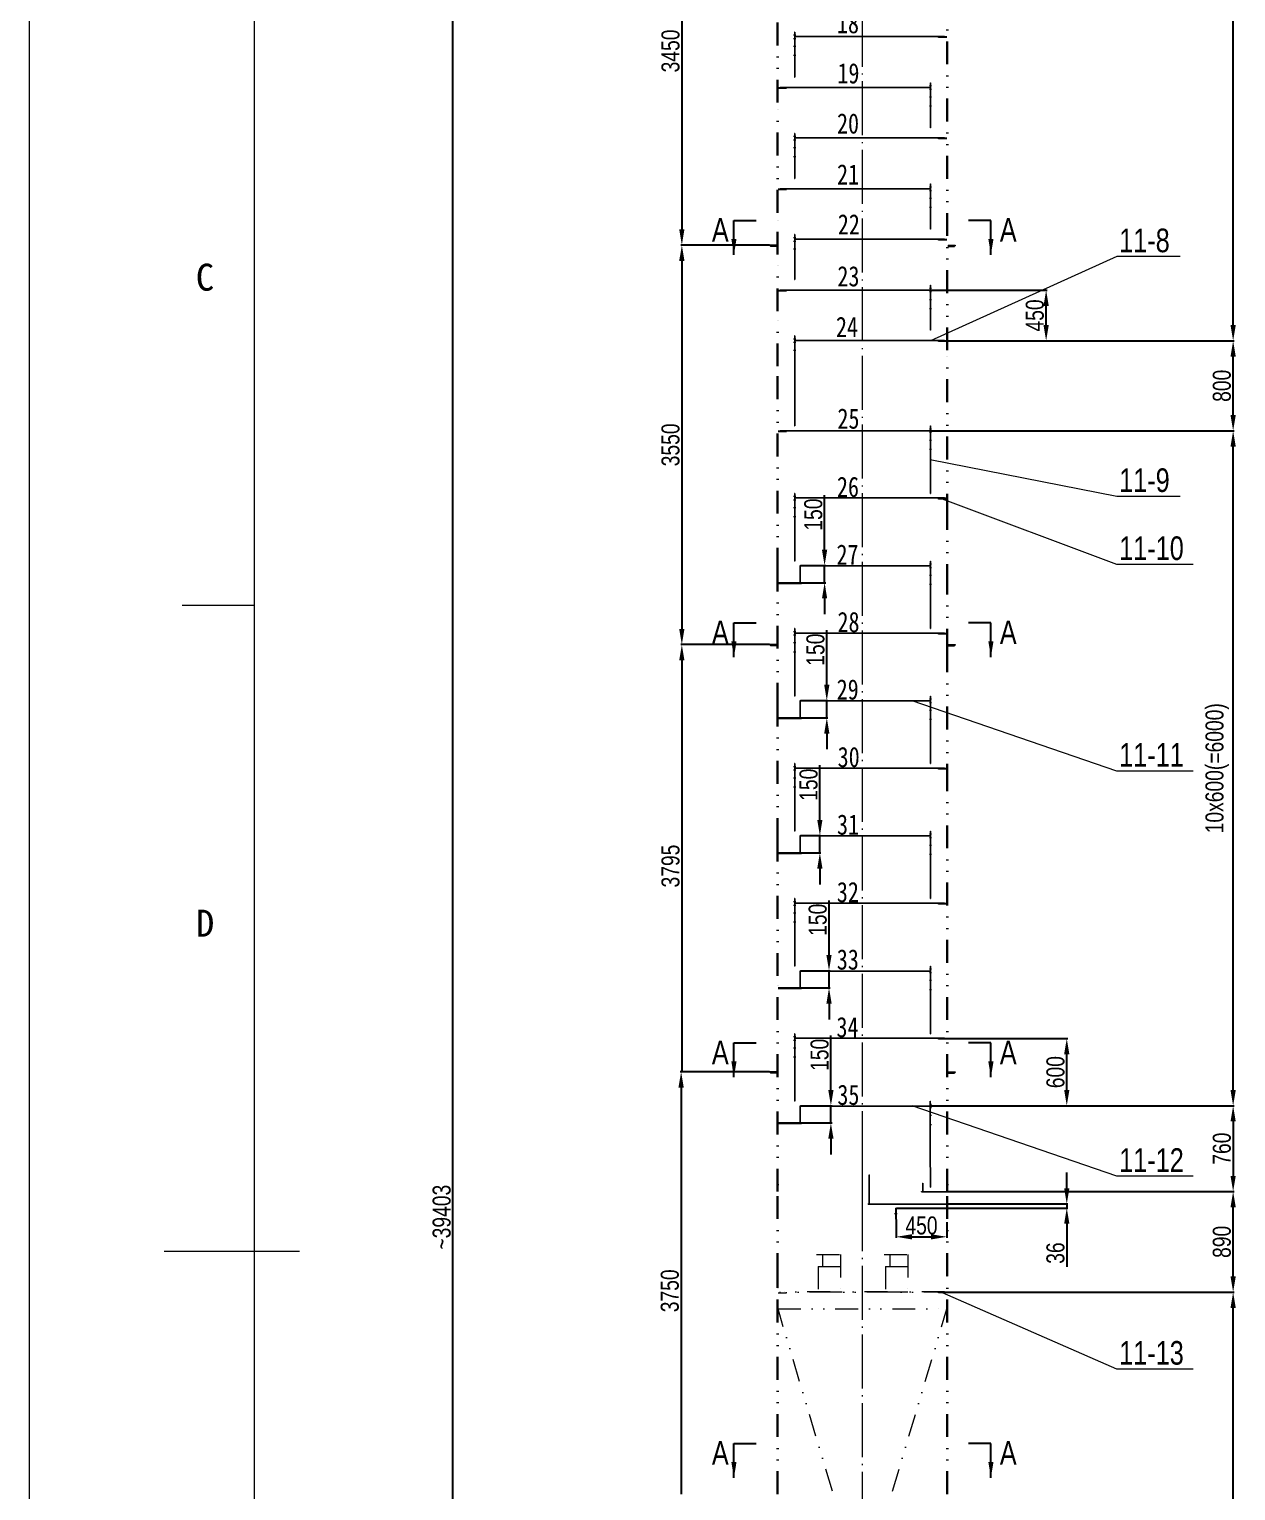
# Model space of a CAD drawing. Header units: millimetres. Extents: x 8160 to 405605, y -30951 to 80400.
# Drawn here: x 85807 to 91167, y 11582 to 18075 of the extents above; entities that cross this region are included whole.
import ezdxf

# ---------------------------------------------------------------- set-up
doc = ezdxf.new("R2010")
doc.units = ezdxf.units.MM
for name, pattern in [('ACAD_ISO04W100', [30.5, 24, -3, 0.5, -3]), ('CENTER', [50.8, 31.75, -6.35, 6.35, -6.35]), ('DIVIDE', [31.75, 12.7, -6.35, 0, -6.35, 0, -6.35]), ('HIDDEN', [9.525, 6.35, -3.175])]:
    doc.linetypes.add(name, pattern=pattern)
doc.layers.get('0').update_dxf_attribs({"lineweight": 13})
doc.layers.get('Defpoints').update_dxf_attribs({"lineweight": 13})
for name, color, linetype, lineweight in [('CENTER', 1, 'CENTER', 13), ('DIM', 7, 'Continuous', 13), ('DIVIDE', 3, 'DIVIDE', 13), ('HIDDEN', 6, 'HIDDEN', 13), ('PROFILE', 4, 'Continuous', 15), ('SEE', 2, 'Continuous', 13)]:
    doc.layers.add(name, color=color, linetype=linetype, lineweight=lineweight)
doc.styles.add('HZDX', font='tcc_simp.shx', dxfattribs={"width": 0.8, "height": 80, "bigfont": 'hzdx.shx'})
doc.styles.add('图签', font='SimSun.ttf', dxfattribs={"height": 3})
doc.dimstyles.new('uni', dxfattribs={"dimtxt": 90, "dimasz": 70, "dimexe": 5, "dimexo": 0.625, "dimgap": 10, "dimtad": 1, "dimdec": 0, "dimdsep": 46, "dimtxsty": 'HZDX', "dimcen": 2.5, "dimadec": 0, "dimazin": 0, "dimtfac": 1, "dimtdec": 0, "dimtmove": 0, "dimatfit": 3, "dimfxl": 0, "dimarcsym": 0})

# ---------------------------------------------------------------- blocks, each defined once
blk = doc.blocks.new('*D602')
at = {"layer": 'Defpoints', "color": 0}
for p in [(89883.4, 12464.1), (91155.4, 12464.1), (89882.4, 9839.6)]:
    blk.add_point(p, dxfattribs=at)
at = {"layer": 'DIM', "color": 0, "lineweight": -2}
for p, q in [((89884.1, 12464.1), (91160.4, 12464.1)), ((91155.4, 9909.6), (91155.4, 12394.1)), ((89883.1, 9839.6), (91160.4, 9839.6))]:
    blk.add_line(p, q, dxfattribs=at)
at = {"layer": 'DIM', "color": 0}
for points in [[(91143.8, 12394.1), (91167.1, 12394.1), (91155.4, 12464.1)], [(91143.8, 9909.6), (91167.1, 9909.6), (91155.4, 9839.6)]]:
    blk.add_solid(points, dxfattribs=at)
at = {"layer": 'DIM', "color": 0, "insert": (91105.4, 11151.9), "char_height": 80, "attachment_point": 5, "rotation": 90, "style": 'HZDX'}
blk.add_mtext('5243', dxfattribs=at)
blk = doc.blocks.new('*D603')
at = {"layer": 'Defpoints', "color": 0}
for p in [(89231.9, 13292.1), (89368.4, 13292.1), (89238.4, 13215.6)]:
    blk.add_point(p, dxfattribs=at)
at = {"layer": 'DIM', "color": 0, "lineweight": -2}
for p, q in [((89368.4, 13362.1), (89368.4, 13604.5)), ((89232.6, 13292.1), (89373.4, 13292.1)), ((89368.4, 13215.6), (89368.4, 13292.1)), ((89239.1, 13215.6), (89373.4, 13215.6)), ((89368.4, 13145.6), (89368.4, 13075.6))]:
    blk.add_line(p, q, dxfattribs=at)
at = {"layer": 'DIM', "color": 0}
for points in [[(89356.8, 13362.1), (89380.1, 13362.1), (89368.4, 13292.1)], [(89356.8, 13145.6), (89380.1, 13145.6), (89368.4, 13215.6)]]:
    blk.add_solid(points, dxfattribs=at)
at = {"layer": 'DIM', "color": 0, "insert": (89318.4, 13518.3), "char_height": 80, "attachment_point": 5, "rotation": 90, "style": 'HZDX'}
blk.add_mtext('150', dxfattribs=at)
blk = doc.blocks.new('*D584')
at = {"layer": 'Defpoints', "color": 0}
for p in [(89883.4, 13590.6), (90416.3, 13590.6), (89809.9, 13292.1)]:
    blk.add_point(p, dxfattribs=at)
at = {"layer": 'DIM', "color": 0, "lineweight": -2}
for p, q in [((89884.1, 13590.6), (90421.3, 13590.6)), ((90416.3, 13362.1), (90416.3, 13520.6)), ((89810.6, 13292.1), (90421.3, 13292.1))]:
    blk.add_line(p, q, dxfattribs=at)
at = {"layer": 'DIM', "color": 0}
for points in [[(90404.6, 13520.6), (90427.9, 13520.6), (90416.3, 13590.6)], [(90404.6, 13362.1), (90427.9, 13362.1), (90416.3, 13292.1)]]:
    blk.add_solid(points, dxfattribs=at)
at = {"layer": 'DIM', "color": 0, "insert": (90366.3, 13441.4), "char_height": 80, "attachment_point": 5, "rotation": 90, "style": 'HZDX'}
blk.add_mtext('600', dxfattribs=at)
blk = doc.blocks.new('*D604')
at = {"layer": 'Defpoints', "color": 0}
for p in [(89809.9, 16915.6), (90324.6, 16915.6), (89883.4, 16690.6)]:
    blk.add_point(p, dxfattribs=at)
at = {"layer": 'DIM', "color": 0, "lineweight": -2}
for p, q in [((89810.6, 16915.6), (90329.6, 16915.6)), ((90324.6, 16760.6), (90324.6, 16845.6)), ((89884.1, 16690.6), (90329.6, 16690.6))]:
    blk.add_line(p, q, dxfattribs=at)
at = {"layer": 'DIM', "color": 0}
for points in [[(90312.9, 16845.6), (90336.3, 16845.6), (90324.6, 16915.6)], [(90312.9, 16760.6), (90336.3, 16760.6), (90324.6, 16690.6)]]:
    blk.add_solid(points, dxfattribs=at)
at = {"layer": 'DIM', "color": 0, "insert": (90274.6, 16803.1), "char_height": 80, "attachment_point": 5, "rotation": 90, "style": 'HZDX'}
blk.add_mtext('450', dxfattribs=at)
blk = doc.blocks.new('*D586')
at = {"layer": 'Defpoints', "color": 0}
for p in [(89809.9, 13292.1), (89883.4, 12910.6), (91155.4, 12910.6)]:
    blk.add_point(p, dxfattribs=at)
at = {"layer": 'DIM', "color": 0, "lineweight": -2}
for p, q in [((89810.6, 13292.1), (91160.4, 13292.1)), ((91155.4, 13222.1), (91155.4, 12980.6)), ((89884.1, 12910.6), (91160.4, 12910.6))]:
    blk.add_line(p, q, dxfattribs=at)
at = {"layer": 'DIM', "color": 0}
for points in [[(91143.8, 13222.1), (91167.1, 13222.1), (91155.4, 13292.1)], [(91143.8, 12980.6), (91167.1, 12980.6), (91155.4, 12910.6)]]:
    blk.add_solid(points, dxfattribs=at)
at = {"layer": 'DIM', "color": 0, "insert": (91105.4, 13101.4), "char_height": 80, "attachment_point": 5, "rotation": 90, "style": 'HZDX'}
blk.add_mtext('760', dxfattribs=at)
blk = doc.blocks.new('*D595')
at = {"layer": 'Defpoints', "color": 0}
for p in [(89096.9, 18840.6), (88706.2, 17115.6), (89096.9, 17115.6)]:
    blk.add_point(p, dxfattribs=at)
at = {"layer": 'DIM', "color": 0, "lineweight": -2}
for p, q in [((89096.3, 18840.6), (88701.2, 18840.6)), ((88706.2, 18770.6), (88706.2, 17185.6)), ((89096.3, 17115.6), (88701.2, 17115.6))]:
    blk.add_line(p, q, dxfattribs=at)
at = {"layer": 'DIM', "color": 0}
for points in [[(88694.5, 18770.6), (88717.8, 18770.6), (88706.2, 18840.6)], [(88694.5, 17185.6), (88717.8, 17185.6), (88706.2, 17115.6)]]:
    blk.add_solid(points, dxfattribs=at)
at = {"layer": 'DIM', "color": 0, "insert": (88656.2, 17978.1), "char_height": 80, "attachment_point": 5, "rotation": 90, "style": 'HZDX'}
blk.add_mtext('3450', dxfattribs=at)
blk = doc.blocks.new('*D596')
at = {"layer": 'Defpoints', "color": 0}
for p in [(89096.9, 17115.6), (88706.2, 15340.6), (89096.9, 15340.6)]:
    blk.add_point(p, dxfattribs=at)
at = {"layer": 'DIM', "color": 0, "lineweight": -2}
for p, q in [((89096.3, 17115.6), (88701.2, 17115.6)), ((88706.2, 17045.6), (88706.2, 15410.6)), ((89096.3, 15340.6), (88701.2, 15340.6))]:
    blk.add_line(p, q, dxfattribs=at)
at = {"layer": 'DIM', "color": 0}
for points in [[(88694.5, 17045.6), (88717.8, 17045.6), (88706.2, 17115.6)], [(88694.5, 15410.6), (88717.8, 15410.6), (88706.2, 15340.6)]]:
    blk.add_solid(points, dxfattribs=at)
at = {"layer": 'DIM', "color": 0, "insert": (88656.2, 16228.1), "char_height": 80, "attachment_point": 5, "rotation": 90, "style": 'HZDX'}
blk.add_mtext('3550', dxfattribs=at)
blk = doc.blocks.new('*D597')
at = {"layer": 'Defpoints', "color": 0}
for p in [(89096.9, 15340.6), (88706.2, 13443.1), (89096.9, 13443.1)]:
    blk.add_point(p, dxfattribs=at)
at = {"layer": 'DIM', "color": 0, "lineweight": -2}
for p, q in [((89096.3, 15340.6), (88701.2, 15340.6)), ((88706.2, 15270.6), (88706.2, 13443.1))]:
    blk.add_line(p, q, dxfattribs=at)
at = {"layer": 'DIM', "color": 0}
blk.add_solid([(88694.5, 15270.6), (88717.8, 15270.6), (88706.2, 15340.6)], dxfattribs=at)
at = {"layer": 'DIM', "color": 0, "insert": (88656.2, 14356.9), "char_height": 80, "attachment_point": 5, "rotation": 90, "style": 'HZDX'}
blk.add_mtext('3795', dxfattribs=at)
blk = doc.blocks.new('_None')
blk = doc.blocks.new('*D598')
at = {"layer": 'Defpoints', "color": 0}
for p in [(89096.9, 13443.1), (88703, 11566.6), (89095.3, 11566.6)]:
    blk.add_point(p, dxfattribs=at)
at = {"layer": 'DIM', "color": 0, "lineweight": -2}
for p, q in [((89096.3, 13443.1), (88698, 13443.1)), ((88703, 13373.1), (88703, 11566.6))]:
    blk.add_line(p, q, dxfattribs=at)
at = {"layer": 'DIM', "color": 0}
blk.add_solid([(88691.3, 13373.1), (88714.7, 13373.1), (88703, 13443.1)], dxfattribs=at)
at = {"layer": 'DIM', "color": 0, "insert": (88653, 12469.9), "char_height": 80, "attachment_point": 5, "rotation": 90, "style": 'HZDX'}
blk.add_mtext('3750', dxfattribs=at)
blk = doc.blocks.new('*D606')
at = {"layer": 'Defpoints', "color": 0}
for p in [(89883.4, 12910.6), (91155.4, 12910.6), (89883.4, 12464.1)]:
    blk.add_point(p, dxfattribs=at)
at = {"layer": 'DIM', "color": 0, "lineweight": -2}
for p, q in [((89884.1, 12910.6), (91160.4, 12910.6)), ((91155.4, 12534.1), (91155.4, 12840.6)), ((89884.1, 12464.1), (91160.4, 12464.1))]:
    blk.add_line(p, q, dxfattribs=at)
at = {"layer": 'DIM', "color": 0}
for points in [[(91143.8, 12840.6), (91167.1, 12840.6), (91155.4, 12910.6)], [(91143.8, 12534.1), (91167.1, 12534.1), (91155.4, 12464.1)]]:
    blk.add_solid(points, dxfattribs=at)
at = {"layer": 'DIM', "color": 0, "insert": (91105.4, 12687.4), "char_height": 80, "attachment_point": 5, "rotation": 90, "style": 'HZDX'}
blk.add_mtext('890', dxfattribs=at)
blk = doc.blocks.new('*D610')
at = {"layer": 'Defpoints', "color": 0}
for p in [(89231.9, 13892.1), (89360, 13892.1), (89238.4, 13815.6)]:
    blk.add_point(p, dxfattribs=at)
at = {"layer": 'DIM', "color": 0, "lineweight": -2}
for p, q in [((89360, 13962.1), (89360, 14204.5)), ((89232.6, 13892.1), (89365, 13892.1)), ((89360, 13815.6), (89360, 13892.1)), ((89239.1, 13815.6), (89365, 13815.6)), ((89360, 13745.6), (89360, 13675.6))]:
    blk.add_line(p, q, dxfattribs=at)
at = {"layer": 'DIM', "color": 0}
for points in [[(89348.3, 13962.1), (89371.7, 13962.1), (89360, 13892.1)], [(89348.3, 13745.6), (89371.7, 13745.6), (89360, 13815.6)]]:
    blk.add_solid(points, dxfattribs=at)
at = {"layer": 'DIM', "color": 0, "insert": (89310, 14118.3), "char_height": 80, "attachment_point": 5, "rotation": 90, "style": 'HZDX'}
blk.add_mtext('150', dxfattribs=at)
blk = doc.blocks.new('*D611')
at = {"layer": 'Defpoints', "color": 0}
for p in [(89231.9, 14492.1), (89319.4, 14492.1), (89238.4, 14415.6)]:
    blk.add_point(p, dxfattribs=at)
at = {"layer": 'DIM', "color": 0, "lineweight": -2}
for p, q in [((89319.4, 14562.1), (89319.4, 14804.5)), ((89232.6, 14492.1), (89324.4, 14492.1)), ((89319.4, 14415.6), (89319.4, 14492.1)), ((89239.1, 14415.6), (89324.4, 14415.6)), ((89319.4, 14345.6), (89319.4, 14275.6))]:
    blk.add_line(p, q, dxfattribs=at)
at = {"layer": 'DIM', "color": 0}
for points in [[(89307.7, 14562.1), (89331, 14562.1), (89319.4, 14492.1)], [(89307.7, 14345.6), (89331, 14345.6), (89319.4, 14415.6)]]:
    blk.add_solid(points, dxfattribs=at)
at = {"layer": 'DIM', "color": 0, "insert": (89269.4, 14718.3), "char_height": 80, "attachment_point": 5, "rotation": 90, "style": 'HZDX'}
blk.add_mtext('150', dxfattribs=at)
blk = doc.blocks.new('*D612')
at = {"layer": 'Defpoints', "color": 0}
for p in [(89231.9, 15092.1), (89350.1, 15092.1), (89238.4, 15015.6)]:
    blk.add_point(p, dxfattribs=at)
at = {"layer": 'DIM', "color": 0, "lineweight": -2}
for p, q in [((89350.1, 15162.1), (89350.1, 15404.5)), ((89232.6, 15092.1), (89355.1, 15092.1)), ((89350.1, 15015.6), (89350.1, 15092.1)), ((89239.1, 15015.6), (89355.1, 15015.6)), ((89350.1, 14945.6), (89350.1, 14875.6))]:
    blk.add_line(p, q, dxfattribs=at)
at = {"layer": 'DIM', "color": 0}
for points in [[(89338.5, 15162.1), (89361.8, 15162.1), (89350.1, 15092.1)], [(89338.5, 14945.6), (89361.8, 14945.6), (89350.1, 15015.6)]]:
    blk.add_solid(points, dxfattribs=at)
at = {"layer": 'DIM', "color": 0, "insert": (89300.1, 15318.3), "char_height": 80, "attachment_point": 5, "rotation": 90, "style": 'HZDX'}
blk.add_mtext('150', dxfattribs=at)
blk = doc.blocks.new('*D613')
at = {"layer": 'Defpoints', "color": 0}
for p in [(89231.9, 15692.1), (89340.4, 15692.1), (89238.4, 15615.6)]:
    blk.add_point(p, dxfattribs=at)
at = {"layer": 'DIM', "color": 0, "lineweight": -2}
for p, q in [((89340.4, 15762.1), (89340.4, 16004.5)), ((89232.6, 15692.1), (89345.4, 15692.1)), ((89340.4, 15615.6), (89340.4, 15692.1)), ((89239.1, 15615.6), (89345.4, 15615.6)), ((89340.4, 15545.6), (89340.4, 15475.6))]:
    blk.add_line(p, q, dxfattribs=at)
at = {"layer": 'DIM', "color": 0}
for points in [[(89328.7, 15762.1), (89352, 15762.1), (89340.4, 15692.1)], [(89328.7, 15545.6), (89352, 15545.6), (89340.4, 15615.6)]]:
    blk.add_solid(points, dxfattribs=at)
at = {"layer": 'DIM', "color": 0, "insert": (89290.4, 15918.3), "char_height": 80, "attachment_point": 5, "rotation": 90, "style": 'HZDX'}
blk.add_mtext('150', dxfattribs=at)
blk = doc.blocks.new('*D614')
at = {"layer": 'Defpoints', "color": 0}
for p in [(89809.9, 21865.6), (91155.4, 21865.6), (89883.4, 16690.6)]:
    blk.add_point(p, dxfattribs=at)
at = {"layer": 'DIM', "color": 0, "lineweight": -2}
for p, q in [((89810.6, 21865.6), (91160.4, 21865.6)), ((91155.4, 16760.6), (91155.4, 21795.6)), ((89884.1, 16690.6), (91160.4, 16690.6))]:
    blk.add_line(p, q, dxfattribs=at)
at = {"layer": 'DIM', "color": 0}
for points in [[(91143.8, 21795.6), (91167.1, 21795.6), (91155.4, 21865.6)], [(91143.8, 16760.6), (91167.1, 16760.6), (91155.4, 16690.6)]]:
    blk.add_solid(points, dxfattribs=at)
at = {"layer": 'DIM', "color": 0, "insert": (91084.5, 19278.1), "char_height": 80, "attachment_point": 5, "rotation": 90, "style": 'HZDX'}
blk.add_mtext('23x450(=10350)', dxfattribs=at)
blk = doc.blocks.new('*D615')
at = {"layer": 'Defpoints', "color": 0}
for p in [(89809.9, 16290.6), (91155.4, 16290.6), (89809.9, 13292.1)]:
    blk.add_point(p, dxfattribs=at)
at = {"layer": 'DIM', "color": 0, "lineweight": -2}
for p, q in [((89810.6, 16290.6), (91160.4, 16290.6)), ((91155.4, 13362.1), (91155.4, 16220.6)), ((89810.6, 13292.1), (91160.4, 13292.1))]:
    blk.add_line(p, q, dxfattribs=at)
at = {"layer": 'DIM', "color": 0}
for points in [[(91143.8, 16220.6), (91167.1, 16220.6), (91155.4, 16290.6)], [(91143.8, 13362.1), (91167.1, 13362.1), (91155.4, 13292.1)]]:
    blk.add_solid(points, dxfattribs=at)
at = {"layer": 'DIM', "color": 0, "insert": (91084.5, 14791.4), "char_height": 80, "attachment_point": 5, "rotation": 90, "style": 'HZDX'}
blk.add_mtext('10x600(=6000)', dxfattribs=at)
blk = doc.blocks.new('*D616')
at = {"layer": 'Defpoints', "color": 0}
for p in [(89883.4, 16690.6), (91155.4, 16690.6), (89809.9, 16290.6)]:
    blk.add_point(p, dxfattribs=at)
at = {"layer": 'DIM', "color": 0, "lineweight": -2}
for p, q in [((89884.1, 16690.6), (91160.4, 16690.6)), ((91155.4, 16360.6), (91155.4, 16620.6)), ((89810.6, 16290.6), (91160.4, 16290.6))]:
    blk.add_line(p, q, dxfattribs=at)
at = {"layer": 'DIM', "color": 0}
for points in [[(91143.8, 16620.6), (91167.1, 16620.6), (91155.4, 16690.6)], [(91143.8, 16360.6), (91167.1, 16360.6), (91155.4, 16290.6)]]:
    blk.add_solid(points, dxfattribs=at)
at = {"layer": 'DIM', "color": 0, "insert": (91105.4, 16490.6), "char_height": 80, "attachment_point": 5, "rotation": 90, "style": 'HZDX'}
blk.add_mtext('800', dxfattribs=at)
blk = doc.blocks.new('*D619')
at = {"layer": 'Defpoints', "color": 0}
for p in [(87689.4, 22665.6), (89337.9, 22665.6), (88918.4, 2928.4)]:
    blk.add_point(p, dxfattribs=at)
at = {"layer": 'DIM', "color": 0, "lineweight": -2}
for p, q in [((89337.3, 22665.6), (87684.4, 22665.6)), ((87689.4, 2998.4), (87689.4, 22595.6)), ((88917.8, 2928.4), (87684.4, 2928.4))]:
    blk.add_line(p, q, dxfattribs=at)
at = {"layer": 'DIM', "color": 0}
for points in [[(87677.7, 22595.6), (87701, 22595.6), (87689.4, 22665.6)], [(87677.7, 2998.4), (87701, 2998.4), (87689.4, 2928.4)]]:
    blk.add_solid(points, dxfattribs=at)
at = {"layer": 'DIM', "color": 0, "insert": (87639.4, 12797), "char_height": 80, "attachment_point": 5, "rotation": 90, "style": 'HZDX'}
blk.add_mtext('~39403', dxfattribs=at)
blk = doc.blocks.new('*D630')
at = {"layer": 'Defpoints', "color": 0}
for p in [(89658.4, 12837.6), (89883.4, 12855.6), (90416.3, 12837.6)]:
    blk.add_point(p, dxfattribs=at)
at = {"layer": 'DIM', "color": 0, "lineweight": -2}
for p, q in [((90416.3, 12925.6), (90416.3, 12995.6)), ((89659.1, 12837.6), (90421.3, 12837.6)), ((89884.1, 12855.6), (90421.3, 12855.6)), ((90416.3, 12855.6), (90416.3, 12837.6)), ((90416.3, 12767.6), (90416.3, 12577.1))]:
    blk.add_line(p, q, dxfattribs=at)
at = {"layer": 'DIM', "color": 0}
for points in [[(90404.6, 12925.6), (90428, 12925.6), (90416.3, 12855.6)], [(90404.6, 12767.6), (90428, 12767.6), (90416.3, 12837.6)]]:
    blk.add_solid(points, dxfattribs=at)
at = {"layer": 'DIM', "color": 0, "insert": (90366.3, 12637.4), "char_height": 80, "attachment_point": 5, "rotation": 90, "style": 'HZDX'}
blk.add_mtext('36', dxfattribs=at)
blk = doc.blocks.new('*D631')
at = {"layer": 'Defpoints', "color": 0}
for p in [(89658.4, 12787.6), (89883.4, 12776), (89883.4, 12709.7)]:
    blk.add_point(p, dxfattribs=at)
at = {"layer": 'DIM', "color": 0, "lineweight": -2}
for p, q in [((89658.4, 12787), (89658.4, 12704.7)), ((89883.4, 12775.4), (89883.4, 12704.7)), ((89728.4, 12709.7), (89813.4, 12709.7))]:
    blk.add_line(p, q, dxfattribs=at)
at = {"layer": 'DIM', "color": 0}
for points in [[(89728.4, 12721.3), (89728.4, 12698), (89658.4, 12709.7)], [(89813.4, 12721.3), (89813.4, 12698), (89883.4, 12709.7)]]:
    blk.add_solid(points, dxfattribs=at)
at = {"layer": 'DIM', "color": 0, "insert": (89770.9, 12759.7), "char_height": 80, "attachment_point": 5, "style": 'HZDX'}
blk.add_mtext('450', dxfattribs=at)

msp = doc.modelspace()

# ---------------------------------------------------------------- linework, layer by layer
at = {"color": 7}
for p, q in [((85806.8, 24524.3), (85806.8, 764.3)), ((86806.8, 24124.3), (86806.8, 1164.3)), ((86806.8, 15514.3), (86486.8, 15514.3)), ((87006.8, 12644.3), (86406.8, 12644.3))]:
    msp.add_line(p, q, dxfattribs=at)
at = {"layer": 'CENTER', "color": 7, "linetype": 'ACAD_ISO04W100', "ltscale": 10}
for p, q in [((89508.4, 12723.3), (89508.4, 22852.5)), ((89508.4, 2885.8), (89508.4, 13206.2))]:
    msp.add_line(p, q, dxfattribs=at)
at = {"layer": 'CENTER', "color": 7, "ltscale": 8}
for p, q in [((89805.7, 15099.7), (89815.7, 15099.7)), ((89650.9, 12812.6), (89662.9, 12812.6))]:
    msp.add_line(p, q, dxfattribs=at)
at = {"layer": 'CENTER', "color": 7}
for p, q in [((89805.7, 15083.8), (89815.7, 15083.8)), ((89805.7, 15049.5), (89815.7, 15049.5)), ((89805.7, 15009.2), (89815.7, 15009.2))]:
    msp.add_line(p, q, dxfattribs=at)
at = {"layer": 'DIVIDE', "color": 7, "ltscale": 8}
for p, q in [((89883.4, 16648.1), (89883.4, 22353.1)), ((89887.4, 16648.1), (89887.4, 22353.1)), ((89129.4, 17748.6), (89129.4, 18648.6)), ((89133.4, 17748.6), (89133.4, 18648.6)), ((89129.4, 17259.4), (89129.4, 17748.6)), ((89133.4, 17259.4), (89133.4, 17748.6)), ((89129.4, 17073.6), (89129.4, 17259.4)), ((89133.4, 17073.6), (89133.4, 17259.4)), ((89129.4, 16821.6), (89129.4, 17073.6)), ((89133.4, 16821.6), (89133.4, 17073.6)), ((89129.4, 16577.1), (89129.4, 16821.6)), ((89133.4, 16577.1), (89133.4, 16821.6)), ((89883.4, 15909.6), (89883.4, 16648.1)), ((89887.4, 15909.6), (89887.4, 16648.1)), ((89129.4, 15668.6), (89129.4, 16577.1)), ((89133.4, 15668.6), (89133.4, 16577.1)), ((89883.4, 15596.9), (89883.4, 15909.6)), ((89887.4, 15596.9), (89887.4, 15909.6)), ((89129.4, 15068.6), (89129.4, 15668.6)), ((89133.4, 15068.6), (89133.4, 15668.6)), ((89883.4, 15309.6), (89883.4, 15596.9)), ((89887.4, 15309.6), (89887.4, 15596.9)), ((89883.4, 14709.6), (89883.4, 15309.6)), ((89887.4, 14709.6), (89887.4, 15309.6)), ((89129.4, 14468.6), (89129.4, 15068.6)), ((89133.4, 14468.6), (89133.4, 15068.6)), ((89883.4, 12910.6), (89883.4, 14709.6)), ((89887.4, 12910.6), (89887.4, 14709.6)), ((89129.4, 13868.6), (89129.4, 14468.6)), ((89133.4, 13868.6), (89133.4, 14468.6)), ((89129.4, 12910.6), (89129.4, 13868.6)), ((89133.4, 12910.6), (89133.4, 13868.6)), ((89129.4, 12534.9), (89129.4, 13017.1)), ((89133.4, 12534.9), (89133.4, 13017.1)), ((89883.4, 12534.9), (89883.4, 13017.1)), ((89887.4, 12534.9), (89887.4, 13017.1)), ((89304.7, 12630.6), (89417.2, 12630.6)), ((89330.4, 12630.6), (89330.4, 12578.1)), ((89410.8, 12630.6), (89410.8, 12465.6)), ((89604.7, 12630.6), (89717.2, 12630.6)), ((89630.4, 12630.6), (89630.4, 12578.1)), ((89710.8, 12630.6), (89710.8, 12465.6)), ((89129.4, 12483.6), (89129.4, 12534.9)), ((89133.4, 12483.6), (89133.4, 12534.9)), ((89311.1, 12578.1), (89410.8, 12578.1)), ((89311.1, 12578.1), (89311.1, 12465.6)), ((89611.1, 12578.1), (89710.8, 12578.1)), ((89611.1, 12578.1), (89611.1, 12465.6)), ((89883.4, 10804.1), (89883.4, 12534.9)), ((89887.4, 10804.1), (89887.4, 12534.9)), ((89129.4, 10804.1), (89129.4, 12483.6)), ((89133.4, 10804.1), (89133.4, 12483.6)), ((89883.4, 12464.1), (89133.4, 12464.1)), ((89873.4, 12465.6), (89143.4, 12465.6)), ((89143.4, 12464.1), (89143.4, 12465.6)), ((89311.1, 12465.6), (89410.8, 12465.6)), ((89611.1, 12465.6), (89710.8, 12465.6)), ((89873.4, 12464.1), (89873.4, 12465.6)), ((89133.4, 12389.1), (89883.4, 12389.1)), ((89883.4, 9874.6), (89133.4, 12389.1)), ((89133.4, 9874.6), (89883.4, 12389.1))]:
    msp.add_line(p, q, dxfattribs=at)
at = {"layer": 'HIDDEN', "color": 7, "ltscale": 8}
for p, q in [((89655.4, 12815.4), (89658.4, 12815.4)), ((89655.4, 12809.9), (89658.4, 12809.9))]:
    msp.add_line(p, q, dxfattribs=at)
at = {"layer": 'PROFILE', "color": 7}
for p, q in [((89208.4, 18062.1), (89206.9, 18062.1)), ((89206.9, 18062.1), (89206.9, 17862.1)), ((89208.4, 18062.1), (89208.4, 17862.1)), ((89208.4, 18062.1), (89208.4, 17862.1)), ((89202.7, 18049.7), (89212.7, 18049.7)), ((89202.7, 18033.8), (89212.7, 18033.8)), ((89202.7, 17999.5), (89212.7, 17999.5)), ((89873.4, 18042.1), (89208.4, 18042.1)), ((89883.4, 18040.6), (89208.4, 18040.6)), ((89845.9, 18037.6), (89845.9, 18040.6)), ((89883.4, 18037.6), (89845.9, 18037.6)), ((89873.4, 18040.6), (89873.4, 18042.1)), ((89202.7, 17959.2), (89212.7, 17959.2)), ((89206.9, 17862.1), (89208.4, 17862.1)), ((89133.4, 17815.6), (89809.9, 17815.6)), ((89133.4, 17812.6), (89170.9, 17812.6)), ((89143.4, 17815.6), (89143.4, 17817.1)), ((89143.4, 17817.1), (89809.9, 17817.1)), ((89170.9, 17812.6), (89170.9, 17815.6)), ((89805.7, 17824.7), (89815.7, 17824.7)), ((89805.7, 17808.8), (89815.7, 17808.8)), ((89809.9, 17837.1), (89809.9, 17637.1)), ((89809.9, 17837.1), (89811.4, 17837.1)), ((89809.9, 17837.1), (89809.9, 17637.1)), ((89811.4, 17837.1), (89811.4, 17637.1)), ((89805.7, 17774.5), (89815.7, 17774.5)), ((89805.7, 17734.2), (89815.7, 17734.2)), ((89202.7, 17599.7), (89212.7, 17599.7)), ((89208.4, 17612.1), (89206.9, 17612.1)), ((89206.9, 17612.1), (89206.9, 17412.1)), ((89208.4, 17612.1), (89208.4, 17412.1)), ((89208.4, 17612.1), (89208.4, 17412.1)), ((89811.4, 17637.1), (89809.9, 17637.1)), ((89202.7, 17583.8), (89212.7, 17583.8)), ((89202.7, 17549.5), (89212.7, 17549.5)), ((89873.4, 17592.1), (89208.4, 17592.1)), ((89883.4, 17590.6), (89208.4, 17590.6)), ((89845.9, 17587.6), (89845.9, 17590.6)), ((89883.4, 17587.6), (89845.9, 17587.6)), ((89873.4, 17590.6), (89873.4, 17592.1)), ((89202.7, 17509.2), (89212.7, 17509.2)), ((89206.9, 17412.1), (89208.4, 17412.1)), ((89133.4, 17365.6), (89809.9, 17365.6)), ((89133.4, 17362.6), (89170.9, 17362.6)), ((89143.4, 17365.6), (89143.4, 17367.1)), ((89143.4, 17367.1), (89809.9, 17367.1)), ((89170.9, 17362.6), (89170.9, 17365.6)), ((89805.7, 17374.7), (89815.7, 17374.7)), ((89805.7, 17358.8), (89815.7, 17358.8)), ((89809.9, 17387.1), (89809.9, 17187.1)), ((89809.9, 17387.1), (89811.4, 17387.1)), ((89809.9, 17387.1), (89809.9, 17187.1)), ((89811.4, 17387.1), (89811.4, 17187.1)), ((89805.7, 17324.5), (89815.7, 17324.5)), ((89805.7, 17284.2), (89815.7, 17284.2)), ((89202.7, 17149.7), (89212.7, 17149.7)), ((89208.4, 17162.1), (89206.9, 17162.1)), ((89206.9, 17162.1), (89206.9, 17026.1)), ((89208.4, 17162.1), (89208.4, 17025.3)), ((89208.4, 17162.1), (89208.4, 17025.3)), ((89873.4, 17142.1), (89208.4, 17142.1)), ((89811.4, 17187.1), (89809.9, 17187.1)), ((89873.4, 17140.6), (89873.4, 17142.1)), ((89096.9, 17115.6), (89096.9, 17112.6)), ((89126.9, 17115.6), (89096.9, 17115.6)), ((89129.4, 17112.6), (89096.9, 17112.6)), ((89099.4, 17112.6), (89099.4, 17109.6)), ((89129.4, 17109.6), (89099.4, 17109.6)), ((89126.9, 17115.6), (89126.9, 17112.6)), ((89202.7, 17133.8), (89212.7, 17133.8)), ((89202.7, 17099.5), (89212.7, 17099.5)), ((89883.4, 17140.6), (89208.4, 17140.6)), ((89845.9, 17137.6), (89845.9, 17140.6)), ((89883.4, 17137.6), (89845.9, 17137.6)), ((89887.4, 17112.6), (89919.9, 17112.6)), ((89887.4, 17109.6), (89917.4, 17109.6)), ((89889.9, 17115.6), (89889.9, 17112.6)), ((89889.9, 17115.6), (89919.9, 17115.6)), ((89917.4, 17112.6), (89917.4, 17109.6)), ((89919.9, 17115.6), (89919.9, 17112.6)), ((89206.9, 17026.1), (89206.9, 16962.1)), ((89208.4, 17025.3), (89208.4, 16962.1)), ((89208.4, 17025.3), (89208.4, 16962.1)), ((89206.9, 16962.1), (89208.4, 16962.1)), ((89133.4, 16915.6), (89809.9, 16915.6)), ((89133.4, 16912.6), (89170.9, 16912.6)), ((89143.4, 16915.6), (89143.4, 16917.1)), ((89143.4, 16917.1), (89809.9, 16917.1)), ((89170.9, 16912.6), (89170.9, 16915.6)), ((89805.7, 16924.7), (89815.7, 16924.7)), ((89805.7, 16908.8), (89815.7, 16908.8)), ((89809.9, 16937.1), (89809.9, 16737.1)), ((89809.9, 16937.1), (89811.4, 16937.1)), ((89809.9, 16937.1), (89809.9, 16737.1)), ((89811.4, 16937.1), (89811.4, 16737.1)), ((89805.7, 16874.5), (89815.7, 16874.5)), ((89805.7, 16834.2), (89815.7, 16834.2)), ((89202.7, 16699.7), (89212.7, 16699.7)), ((89208.4, 16712.1), (89206.9, 16712.1)), ((89206.9, 16712.1), (89206.9, 16615.6)), ((89208.4, 16712.1), (89208.4, 16615.1)), ((89208.4, 16712.1), (89208.4, 16615.1)), ((89873.4, 16692.1), (89208.4, 16692.1)), ((89883.4, 16690.6), (89208.4, 16690.6)), ((89811.4, 16737.1), (89809.9, 16737.1)), ((89845.9, 16687.6), (89845.9, 16690.6)), ((89883.4, 16687.6), (89845.9, 16687.6)), ((89873.4, 16690.6), (89873.4, 16692.1)), ((89202.7, 16683.8), (89212.7, 16683.8)), ((89202.7, 16649.5), (89212.7, 16649.5)), ((89206.9, 16615.6), (89206.9, 16312.1)), ((89208.4, 16615.1), (89208.4, 16312.1)), ((89208.4, 16615.1), (89208.4, 16312.1)), ((89206.9, 16312.1), (89208.4, 16312.1)), ((89805.7, 16299.7), (89815.7, 16299.7)), ((89809.9, 16312.1), (89809.9, 16012.1)), ((89809.9, 16312.1), (89811.4, 16312.1)), ((89809.9, 16312.1), (89809.9, 16012.1)), ((89811.4, 16312.1), (89811.4, 16012.1)), ((89133.4, 16290.6), (89809.9, 16290.6)), ((89133.4, 16287.6), (89170.9, 16287.6)), ((89143.4, 16290.6), (89143.4, 16292.1)), ((89143.4, 16292.1), (89809.9, 16292.1)), ((89170.9, 16287.6), (89170.9, 16290.6)), ((89805.7, 16283.8), (89815.7, 16283.8)), ((89805.7, 16249.5), (89815.7, 16249.5)), ((89805.7, 16209.2), (89815.7, 16209.2)), ((89202.7, 15999.7), (89212.7, 15999.7)), ((89202.7, 15983.8), (89212.7, 15983.8)), ((89208.4, 16012.1), (89206.9, 16012.1)), ((89206.9, 16012.1), (89206.9, 15712.1)), ((89208.4, 16012.1), (89208.4, 15712.1)), ((89208.4, 16012.1), (89208.4, 15712.1)), ((89873.4, 15992.1), (89208.4, 15992.1)), ((89883.4, 15990.6), (89208.4, 15990.6)), ((89809.9, 16012.1), (89811.4, 16012.1)), ((89845.9, 15987.6), (89845.9, 15990.6)), ((89883.4, 15987.6), (89845.9, 15987.6)), ((89873.4, 15990.6), (89873.4, 15992.1)), ((89202.7, 15949.5), (89212.7, 15949.5)), ((89202.7, 15909.2), (89212.7, 15909.2)), ((89208.4, 15712.1), (89206.9, 15712.1)), ((89231.9, 15615.6), (89231.9, 15692.1)), ((89231.9, 15692.1), (89809.9, 15692.1)), ((89231.9, 15690.6), (89809.9, 15690.6)), ((89233.4, 15615.6), (89233.4, 15690.6)), ((89805.7, 15699.7), (89815.7, 15699.7)), ((89805.7, 15683.8), (89815.7, 15683.8)), ((89805.7, 15649.5), (89815.7, 15649.5)), ((89809.9, 15712.1), (89809.9, 15412.1)), ((89809.9, 15712.1), (89811.4, 15712.1)), ((89809.9, 15712.1), (89809.9, 15412.1)), ((89811.4, 15712.1), (89811.4, 15412.1)), ((89133.4, 15612.6), (89238.4, 15612.6)), ((89238.4, 15615.6), (89134, 15615.6)), ((89238.4, 15612.6), (89238.4, 15615.6)), ((89805.7, 15609.2), (89815.7, 15609.2)), ((89202.7, 15399.7), (89212.7, 15399.7)), ((89208.4, 15412.1), (89206.9, 15412.1)), ((89206.9, 15412.1), (89206.9, 15112.1)), ((89208.4, 15412.1), (89208.4, 15112.1)), ((89208.4, 15412.1), (89208.4, 15112.1)), ((89873.4, 15392.1), (89208.4, 15392.1)), ((89883.4, 15390.6), (89208.4, 15390.6)), ((89809.9, 15412.1), (89811.4, 15412.1)), ((89845.9, 15387.6), (89845.9, 15390.6)), ((89873.4, 15390.6), (89873.4, 15392.1)), ((89096.9, 15340.6), (89096.9, 15337.6)), ((89126.9, 15340.6), (89096.9, 15340.6)), ((89129.4, 15337.6), (89096.9, 15337.6)), ((89099.4, 15337.6), (89099.4, 15334.6)), ((89129.4, 15334.6), (89099.4, 15334.6)), ((89126.9, 15340.6), (89126.9, 15337.6)), ((89202.7, 15383.8), (89212.7, 15383.8)), ((89202.7, 15349.5), (89212.7, 15349.5)), ((89883.4, 15387.6), (89845.9, 15387.6)), ((89887.4, 15337.6), (89919.9, 15337.6)), ((89887.4, 15334.6), (89917.4, 15334.6)), ((89889.9, 15340.6), (89889.9, 15337.6)), ((89889.9, 15340.6), (89919.9, 15340.6)), ((89917.4, 15337.6), (89917.4, 15334.6)), ((89919.9, 15340.6), (89919.9, 15337.6)), ((89202.7, 15309.2), (89212.7, 15309.2)), ((89208.4, 15112.1), (89206.9, 15112.1)), ((89231.9, 15015.6), (89231.9, 15092.1)), ((89231.9, 15092.1), (89809.9, 15092.1)), ((89231.9, 15090.6), (89809.9, 15090.6)), ((89233.4, 15015.6), (89233.4, 15090.6)), ((89809.9, 15112.1), (89809.9, 14812.1)), ((89809.9, 15112.1), (89811.4, 15112.1)), ((89809.9, 15112.1), (89809.9, 14812.1)), ((89811.4, 15112.1), (89811.4, 14812.1)), ((89133.4, 15012.6), (89238.4, 15012.6)), ((89238.4, 15015.6), (89134, 15015.6)), ((89238.4, 15012.6), (89238.4, 15015.6)), ((89208.4, 14812.1), (89206.9, 14812.1)), ((89206.9, 14812.1), (89206.9, 14512.1)), ((89208.4, 14812.1), (89208.4, 14512.1)), ((89208.4, 14812.1), (89208.4, 14512.1)), ((89809.9, 14812.1), (89811.4, 14812.1)), ((89202.7, 14799.7), (89212.7, 14799.7)), ((89202.7, 14783.8), (89212.7, 14783.8)), ((89202.7, 14749.5), (89212.7, 14749.5)), ((89873.4, 14792.1), (89208.4, 14792.1)), ((89883.4, 14790.6), (89208.4, 14790.6)), ((89845.9, 14787.6), (89845.9, 14790.6)), ((89883.4, 14787.6), (89845.9, 14787.6)), ((89873.4, 14790.6), (89873.4, 14792.1)), ((89202.7, 14709.2), (89212.7, 14709.2)), ((89208.4, 14512.1), (89206.9, 14512.1)), ((89231.9, 14492.1), (89809.9, 14492.1)), ((89231.9, 14490.6), (89231.9, 14492.1)), ((89231.9, 14415.6), (89231.9, 14490.6)), ((89231.9, 14490.6), (89809.9, 14490.6)), ((89233.4, 14415.6), (89233.4, 14490.6)), ((89805.7, 14499.7), (89815.7, 14499.7)), ((89805.7, 14483.8), (89815.7, 14483.8)), ((89809.9, 14512.1), (89809.9, 14212.1)), ((89809.9, 14512.1), (89811.4, 14512.1)), ((89809.9, 14512.1), (89809.9, 14212.1)), ((89811.4, 14512.1), (89811.4, 14212.1)), ((89238.4, 14415.6), (89134, 14415.6)), ((89238.4, 14412.6), (89238.4, 14415.6)), ((89805.7, 14449.5), (89815.7, 14449.5)), ((89133.4, 14412.6), (89238.4, 14412.6)), ((89805.7, 14409.2), (89815.7, 14409.2)), ((89202.7, 14199.7), (89212.7, 14199.7)), ((89202.7, 14183.8), (89212.7, 14183.8)), ((89208.4, 14212.1), (89206.9, 14212.1)), ((89206.9, 14212.1), (89206.9, 13912.1)), ((89208.4, 14212.1), (89208.4, 13912.1)), ((89208.4, 14212.1), (89208.4, 13912.1)), ((89873.4, 14192.1), (89208.4, 14192.1)), ((89883.4, 14190.6), (89208.4, 14190.6)), ((89809.9, 14212.1), (89811.4, 14212.1)), ((89845.9, 14187.6), (89845.9, 14190.6)), ((89883.4, 14187.6), (89845.9, 14187.6)), ((89873.4, 14190.6), (89873.4, 14192.1)), ((89202.7, 14149.5), (89212.7, 14149.5)), ((89202.7, 14109.2), (89212.7, 14109.2)), ((89208.4, 13912.1), (89206.9, 13912.1)), ((89805.7, 13899.7), (89815.7, 13899.7)), ((89809.9, 13912.1), (89809.9, 13612.1)), ((89809.9, 13912.1), (89811.4, 13912.1)), ((89809.9, 13912.1), (89809.9, 13612.1)), ((89811.4, 13912.1), (89811.4, 13612.1)), ((89231.9, 13892.1), (89809.9, 13892.1)), ((89231.9, 13890.6), (89231.9, 13892.1)), ((89231.9, 13815.6), (89231.9, 13890.6)), ((89231.9, 13890.6), (89809.9, 13890.6)), ((89233.4, 13815.6), (89233.4, 13890.6)), ((89805.7, 13883.8), (89815.7, 13883.8)), ((89805.7, 13849.5), (89815.7, 13849.5)), ((89133.4, 13812.6), (89238.4, 13812.6)), ((89238.4, 13815.6), (89134, 13815.6)), ((89238.4, 13812.6), (89238.4, 13815.6)), ((89805.7, 13809.2), (89815.7, 13809.2)), ((89202.7, 13599.7), (89212.7, 13599.7)), ((89202.7, 13583.8), (89212.7, 13583.8)), ((89208.4, 13612.1), (89206.9, 13612.1)), ((89206.9, 13612.1), (89206.9, 13312.1)), ((89208.4, 13612.1), (89208.4, 13312.1)), ((89208.4, 13612.1), (89208.4, 13312.1)), ((89873.4, 13592.1), (89208.4, 13592.1)), ((89883.4, 13590.6), (89208.4, 13590.6)), ((89809.9, 13612.1), (89811.4, 13612.1)), ((89845.9, 13587.6), (89845.9, 13590.6)), ((89883.4, 13587.6), (89845.9, 13587.6)), ((89873.4, 13590.6), (89873.4, 13592.1)), ((89202.7, 13549.5), (89212.7, 13549.5)), ((89202.7, 13509.2), (89212.7, 13509.2)), ((89096.9, 13443.1), (89096.9, 13440.1)), ((89126.9, 13443.1), (89096.9, 13443.1)), ((89126.9, 13443.1), (89126.9, 13440.1)), ((89889.9, 13443.1), (89889.9, 13440.1)), ((89889.9, 13443.1), (89919.9, 13443.1)), ((89919.9, 13443.1), (89919.9, 13440.1)), ((89129.4, 13440.1), (89096.9, 13440.1)), ((89099.4, 13440.1), (89099.4, 13437.1)), ((89129.4, 13437.1), (89099.4, 13437.1)), ((89887.4, 13440.1), (89919.9, 13440.1)), ((89887.4, 13437.1), (89917.4, 13437.1)), ((89917.4, 13440.1), (89917.4, 13437.1)), ((89208.4, 13312.1), (89206.9, 13312.1)), ((89809.9, 13312.1), (89811.4, 13312.1)), ((89809.9, 13018.6), (89809.9, 13312.1)), ((89811.4, 13018.6), (89811.4, 13312.1)), ((89231.9, 13292.1), (89809.9, 13292.1)), ((89231.9, 13290.6), (89231.9, 13292.1)), ((89231.9, 13215.6), (89231.9, 13290.6)), ((89231.9, 13290.6), (89809.9, 13290.6)), ((89233.4, 13215.6), (89233.4, 13290.6)), ((89805.7, 13299.7), (89815.7, 13299.7)), ((89805.7, 13283.8), (89815.7, 13283.8)), ((89805.7, 13249.5), (89815.7, 13249.5)), ((89133.4, 13212.6), (89238.4, 13212.6)), ((89238.4, 13215.6), (89134, 13215.6)), ((89238.4, 13212.6), (89238.4, 13215.6)), ((89805.7, 13209.2), (89815.7, 13209.2)), ((89809.9, 13017.1), (89809.9, 12930.6)), ((89811.4, 13017.1), (89811.4, 12930.6)), ((89538.4, 12985.1), (89539.9, 12985.1)), ((89538.4, 12855.6), (89538.4, 12985.1)), ((89539.9, 12855.6), (89539.9, 12985.1)), ((89775.9, 12947.6), (89775.9, 12910.6)), ((89775.9, 12947.6), (89777.4, 12947.6)), ((89777.4, 12947.6), (89777.4, 12910.6)), ((89809.9, 12930.6), (89811.4, 12930.6)), ((89770.9, 12909.1), (89770.9, 12910.6)), ((89770.9, 12910.6), (89883.4, 12910.6)), ((89770.9, 12909.1), (89883.4, 12909.1)), ((89533.4, 12855.6), (89883.4, 12855.6)), ((89533.4, 12854.1), (89533.4, 12855.6)), ((89533.4, 12854.1), (89883.4, 12854.1)), ((89655.4, 12837.6), (89658.4, 12837.6)), ((89655.4, 12837.6), (89655.4, 12787.6)), ((89658.4, 12837.6), (89658.4, 12787.6)), ((89655.4, 12787.6), (89658.4, 12787.6)), ((89133.4, 12461.1), (89170.9, 12461.1)), ((89170.9, 12461.1), (89170.9, 12464.1)), ((89845.9, 12461.1), (89845.9, 12464.1)), ((89845.9, 12464.1), (89883.4, 12464.1)), ((89883.4, 12461.1), (89845.9, 12461.1))]:
    msp.add_line(p, q, dxfattribs=at)
at = {"layer": 'SEE', "color": 7}
for p, q in [((90638.2, 17064.6), (89811.4, 16690.6)), ((90920.4, 17064.6), (90638.2, 17064.6)), ((90638.2, 15999.4), (89809.9, 16162.1)), ((90638.2, 15697.2), (89864.7, 15987.6)), ((90920.4, 15999.4), (90638.2, 15999.4)), ((90977.8, 15697.2), (90638.2, 15697.2)), ((90638.2, 14779.1), (89729.1, 15091.6)), ((90977.8, 14779.1), (90638.2, 14779.1)), ((90638.2, 12978.9), (89729.1, 13291.4)), ((90977.8, 12978.9), (90638.2, 12978.9)), ((90638.2, 12122.4), (89864.7, 12461.1)), ((90977.8, 12122.4), (90638.2, 12122.4))]:
    msp.add_line(p, q, dxfattribs=at)

# ---------------------------------------------------------------- texts
at = {"color": 7, "style": '图签'}
for s, p in [('C', (86546.7, 16913.1)), ('D', (86547.4, 14043.1))]:
    msp.add_text(s, height=120, dxfattribs=at).set_placement(p)
at = {"layer": 'SEE', "color": 7, "width": 0.8}
for s, height, style, p in [('18', 90, '图签', (89395.3, 18056.9)), ('19', 90, '图签', (89397.2, 17833.9)), ('20', 90, '图签', (89395.5, 17611)), ('21', 90, '图签', (89395.6, 17384.6)), ('A', 104.9, 'HZDX', (88839.6, 17130.4)), ('22', 90, '图签', (89399.1, 17162.8)), ('A', 104.9, 'HZDX', (90118.9, 17130.4)), ('11-8', 104.92, 'HZDX', (90649.1, 17084)), ('23', 90, '图签', (89397.3, 16932.3)), ('24', 90, '图签', (89390.9, 16707.4)), ('25', 90, '图签', (89397.4, 16300)), ('11-9', 104.92, 'HZDX', (90649.1, 16018.8)), ('26', 90, '图签', (89395.2, 15996.6)), ('27', 90, '图签', (89393.2, 15695.6)), ('11-10', 104.92, 'HZDX', (90649.1, 15716.6)), ('28', 90, '图签', (89397.6, 15396.3)), ('A', 104.9, 'HZDX', (88839.6, 15342.8)), ('A', 104.9, 'HZDX', (90118.9, 15342.8)), ('29', 90, '图签', (89394, 15096.6)), ('30', 90, '图签', (89398.4, 14796.5)), ('11-11', 104.92, 'HZDX', (90649.1, 14798.5)), ('31', 90, '图签', (89395.6, 14496.3)), ('32', 90, '图签', (89394.8, 14196.4)), ('33', 90, '图签', (89394.6, 13896.9)), ('34', 90, '图签', (89393.2, 13596.4)), ('A', 104.9, 'HZDX', (88839.6, 13476.2)), ('A', 104.9, 'HZDX', (90118.9, 13476.2)), ('35', 90, '图签', (89397.1, 13295.8)), ('11-12', 104.92, 'HZDX', (90649.1, 12998.3)), ('11-13', 104.92, 'HZDX', (90649.1, 12141.8)), ('A', 104.9, 'HZDX', (88839.6, 11697)), ('A', 104.9, 'HZDX', (90118.9, 11697))]:
    msp.add_text(s, height=height, dxfattribs=dict(at, style=style)).set_placement(p)

# ---------------------------------------------------------------- dimensions: what is measured, and where the dimension line sits
at = {"layer": 'DIM', "color": 7}
for base, p1, p2, text, picture, middle in [((87689.4, 22665.6), (88918.4, 2928.4), (89337.9, 22665.6), '~39403', '*D619', (87639.4, 12797)), ((91155.4, 21865.6), (89883.4, 16690.6), (89809.9, 21865.6), '23x450(=10350)', '*D614', (91084.5, 19278.1)), ((88706.2, 17115.6), (89096.9, 18840.6), (89096.9, 17115.6), '3450', '*D595', (88656.2, 17978.1)), ((88706.2, 15340.6), (89096.9, 17115.6), (89096.9, 15340.6), '3550', '*D596', (88656.2, 16228.1)), ((90324.6, 16915.6), (89883.4, 16690.6), (89809.9, 16915.6), '450', '*D604', (90274.6, 16803.1)), ((91155.4, 16690.6), (89809.9, 16290.6), (89883.4, 16690.6), '800', '*D616', (91105.4, 16490.6)), ((91155.4, 16290.6), (89809.9, 13292.1), (89809.9, 16290.6), '10x600(=6000)', '*D615', (91084.5, 14791.4)), ((91155.4, 12910.6), (89809.9, 13292.1), (89883.4, 12910.6), '760', '*D586', (91105.4, 13101.4)), ((90416.3, 12837.6), (89883.4, 12855.6), (89658.4, 12837.6), '36', '*D630', (90366.3, 12637.4)), ((91155.4, 12910.6), (89883.4, 12464.1), (89883.4, 12910.6), '890', '*D606', (91105.4, 12687.4)), ((91155.4, 12464.1), (89882.4, 9839.6), (89883.4, 12464.1), '5243', '*D602', (91105.4, 11151.9))]:
    dim = msp.add_linear_dim(base=base, p1=p1, p2=p2, angle=90, text=text, dimstyle='uni', dxfattribs=at)
    dim.commit()
    dim.dimension.update_dxf_attribs({"geometry": picture, "text_midpoint": middle})
for base, p1, p2, picture, middle in [((89340.4, 15692.1), (89238.4, 15615.6), (89231.9, 15692.1), '*D613', (89340.4, 15918.3)), ((89350.1, 15092.1), (89238.4, 15015.6), (89231.9, 15092.1), '*D612', (89350.1, 15318.3)), ((89319.4, 14492.1), (89238.4, 14415.6), (89231.9, 14492.1), '*D611', (89319.4, 14718.3)), ((89360, 13892.1), (89238.4, 13815.6), (89231.9, 13892.1), '*D610', (89360, 14118.3)), ((89368.4, 13292.1), (89238.4, 13215.6), (89231.9, 13292.1), '*D603', (89368.4, 13518.3))]:
    dim = msp.add_linear_dim(base=base, p1=p1, p2=p2, angle=90, text='150', dimstyle='uni', dxfattribs=at)
    dim.commit()
    dim.dimension.update_dxf_attribs({"geometry": picture, "text_midpoint": middle, "dimtype": 160})
for base, p1, p2, text, override, picture, middle in [((88706.2, 13443.1), (89096.9, 15340.6), (89096.9, 13443.1), '3795', {"dimblk2": 'None', "dimsah": 1, "dimse2": 1, "dimtmove": 2}, '*D597', (88656.2, 14356.9)), ((90416.3, 13590.6), (89809.9, 13292.1), (89883.4, 13590.6), '600', {"dimtmove": 2}, '*D584', (90366.3, 13441.4)), ((88703, 11566.6), (89096.9, 13443.1), (89095.3, 11566.6), '3750', {"dimblk2": 'None', "dimsah": 1, "dimse2": 1, "dimtmove": 2}, '*D598', (88653, 12469.9))]:
    dim = msp.add_linear_dim(base=base, p1=p1, p2=p2, angle=90, text=text, dimstyle='uni', override=override, dxfattribs=at)
    dim.commit()
    dim.dimension.update_dxf_attribs({"geometry": picture, "text_midpoint": middle})
dim = msp.add_linear_dim(base=(89883.4, 12709.7), p1=(89658.4, 12787.6), p2=(89883.4, 12776), text='450', dimstyle='uni', dxfattribs=at)
dim.commit()
dim.dimension.update_dxf_attribs({"geometry": '*D631', "text_midpoint": (89770.9, 12759.7)})

# ---------------------------------------------------------------- leaders
at = {"layer": 'SEE', "color": 7}
for points in [[(88937.6, 17072.9), (88937.6, 17225.4), (89036.9, 17225.4)], [(90079.3, 17072.9), (90079.3, 17225.4), (89980, 17225.4)], [(88937.6, 15285.3), (88937.6, 15437.8), (89036.9, 15437.8)], [(90079.3, 15285.3), (90079.3, 15437.8), (89980, 15437.8)], [(88937.6, 13418.7), (88937.6, 13571.2), (89036.9, 13571.2)], [(90079.3, 13418.7), (90079.3, 13571.2), (89980, 13571.2)], [(88937.6, 11639.5), (88937.6, 11792), (89036.9, 11792)], [(90079.3, 11639.5), (90079.3, 11792), (89980, 11792)]]:
    msp.add_leader(points, dimstyle='uni', override={"dimgap": 10, "dimtad": 0}, dxfattribs=at)

doc.saveas('drawing.dxf')
